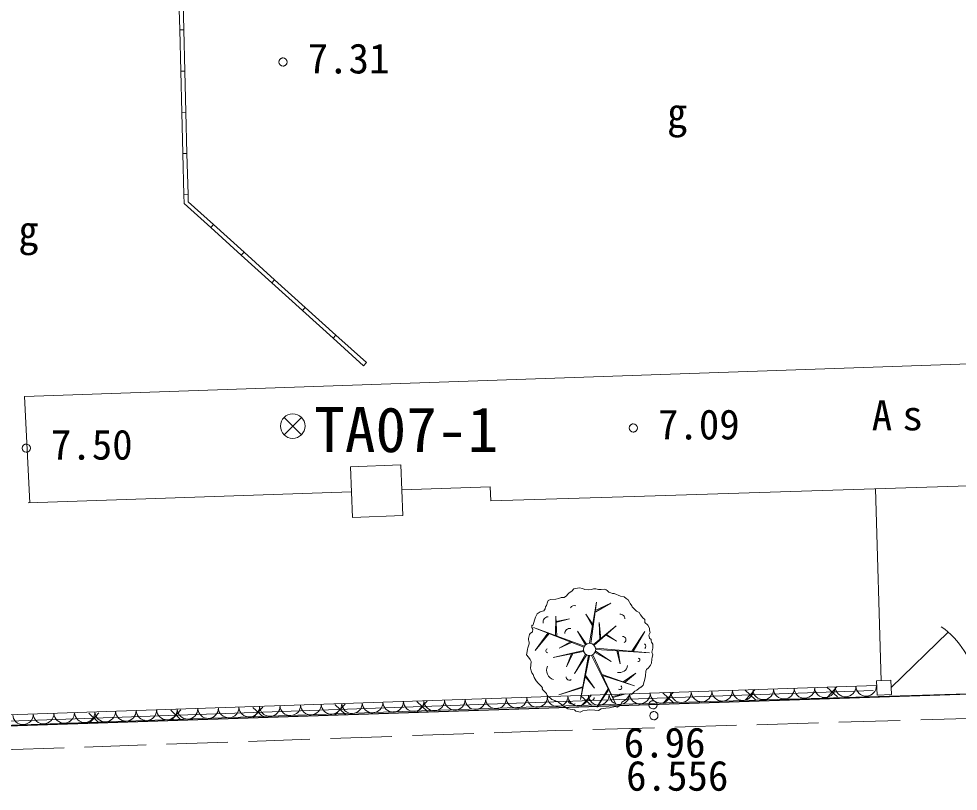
# Model space of a CAD drawing. Units: millimetres, scale not verified. Extents: x -205250 to 205250, y -143500 to 143500.
# Drawn here: x -107248 to -84334, y -19913 to -1061 of the extents above; entities that cross this region are included whole.
import ezdxf
from ezdxf.enums import TextEntityAlignment as Align

# ---------------------------------------------------------------- set-up
doc = ezdxf.new("R2010")
doc.units = ezdxf.units.MM
doc.header["$LTSCALE"] = 500
doc.linetypes.add('DOTTED', pattern=[1.75, 0.25, -1.5])
doc.linetypes.add('USER1', pattern=[4, 3, -1])
for name, color, linetype, lineweight in [('0-1_現況図面', 7, 'Continuous', 13), ('0-2_単点（標高）', 7, 'DOTTED', 18), ('0-3_トラバー基準点・ＫＢＭ', 7, 'Continuous', 13), ('0-5_用地区域', 7, 'Continuous', 25)]:
    doc.layers.add(name, color=color, linetype=linetype, lineweight=lineweight)
doc.styles.add('ＭＳ ゴシック', font='')
doc.styles.get('ＭＳ ゴシック').set_extended_font_data('MS Gothic')

msp = doc.modelspace()

# ---------------------------------------------------------------- linework, layer by layer
at = {"layer": '0-1_現況図面'}
for p, q in [((-107110, -10278), (-51370, -8345)), ((-107110, -10278), (-106980.9, -12875.1)), ((-92236, -12723), (-74641, -12153.8)), ((-97908.8, -12560.5), (-95748.3, -12485.6)), ((-95738, -12828), (-95748.3, -12485.6)), ((-86217.2, -17216.9), (-86355.7, -12532.9)), ((-107019.9, -12876.4), (-99132, -12602.9)), ((-95738, -12828), (-92236, -12723)), ((-84581.4, -16028), (-85972.9, -17381.6)), ((-86329.8, -17334.2), (-116424.3, -18349.1)), ((-87276.1, -17611), (-87534.8, -17370)), ((-87534.8, -17370), (-87276.1, -17611)), ((-87526, -17619.8), (-87285, -17361.1)), ((-87285, -17361.1), (-87526, -17619.8)), ((-86331.1, -17222.4), (-85981.5, -17205.3)), ((-86314, -17572), (-86331.1, -17222.4)), ((-85964.4, -17554.9), (-85981.5, -17205.3)), ((-93278.9, -17823.8), (-93537.6, -17582.8)), ((-93537.6, -17582.8), (-93278.9, -17823.8)), ((-93528.8, -17832.6), (-93287.8, -17573.9)), ((-93287.8, -17573.9), (-93528.8, -17832.6)), ((-91278, -17752.8), (-91536.7, -17511.8)), ((-91536.7, -17511.8), (-91278, -17752.8)), ((-91527.8, -17761.7), (-91286.8, -17503)), ((-91286.8, -17503), (-91527.8, -17761.7)), ((-89277, -17681.9), (-89535.8, -17440.9)), ((-89535.8, -17440.9), (-89277, -17681.9)), ((-89526.9, -17690.8), (-89285.9, -17432)), ((-89285.9, -17432), (-89526.9, -17690.8)), ((-86314, -17572), (-85962, -17554.8)), ((-101282.6, -18107.5), (-101541.4, -17866.5)), ((-101541.4, -17866.5), (-101282.6, -18107.5)), ((-101532.5, -18116.4), (-101291.5, -17857.6)), ((-101291.5, -17857.6), (-101532.5, -18116.4)), ((-99281.7, -18036.6), (-99540.4, -17795.6)), ((-99540.4, -17795.6), (-99281.7, -18036.6)), ((-99531.6, -18045.4), (-99290.6, -17786.7)), ((-99290.6, -17786.7), (-99531.6, -18045.4)), ((-97280.8, -17965.6), (-97539.5, -17724.6)), ((-97539.5, -17724.6), (-97280.8, -17965.6)), ((-97530.6, -17974.5), (-97289.6, -17715.8)), ((-97289.6, -17715.8), (-97530.6, -17974.5)), ((-105284.5, -18249.4), (-105543.2, -18008.4)), ((-105543.2, -18008.4), (-105284.5, -18249.4)), ((-105534.4, -18258.2), (-105293.4, -17999.5)), ((-105293.4, -17999.5), (-105534.4, -18258.2)), ((-103283.6, -18178.4), (-103542.3, -17937.4)), ((-103542.3, -17937.4), (-103283.6, -18178.4)), ((-103533.4, -18187.3), (-103292.4, -17928.6)), ((-103292.4, -17928.6), (-103533.4, -18187.3))]:
    msp.add_line(p, q, dxfattribs=at)
for points in [[(-103349.2, -329.8), (-103323.3, -1334.7), (-103223.3, -1332.1), (-103249.2, -327.2)], [(-103323.3, -1334.7), (-103297.4, -2339.6), (-103197.4, -2337), (-103223.3, -1332.1)], [(-103297.4, -2339.6), (-103271.5, -3344.5), (-103171.5, -3341.9), (-103197.4, -2337)], [(-103271.5, -3344.5), (-103245.5, -4349.4), (-103145.6, -4346.8), (-103171.5, -3341.9)], [(-103245.5, -4349.4), (-103219.6, -5354.3), (-103119.7, -5351.7), (-103145.6, -4346.8)], [(-103219.6, -5354.3), (-103214, -5573), (-102566.9, -6157.9), (-102499.8, -6083.7), (-103115.1, -5527.6), (-103119.7, -5351.7)], [(-102566.9, -6157.9), (-101821.1, -6831.9), (-101754.1, -6757.7), (-102499.8, -6083.7)], [(-101821.1, -6831.9), (-101075.3, -7505.9), (-101008.3, -7431.7), (-101754.1, -6757.7)], [(-101075.3, -7505.9), (-100329.6, -8179.9), (-100262.5, -8105.8), (-101008.3, -7431.7)], [(-100329.6, -8179.9), (-99583.8, -8854), (-99516.7, -8779.8), (-100262.5, -8105.8)], [(-99583.8, -8854), (-98838, -9528), (-98770.9, -9453.8), (-99516.7, -8779.8)], [(-97933, -11944), (-99156, -11992), (-99107.2, -13234.5), (-97884.2, -13186.5)]]:
    msp.add_lwpolyline(points, close=True, dxfattribs=at)
for points in [[(-94711.2, -15870.1), (-94648.2, -15665.5), (-94602.4, -15583.7), (-94530.6, -15533.4), (-94441.6, -15513.1), (-94409.9, -15460.3), (-94402.2, -15416.7), (-94372.7, -15377), (-94350.2, -15300.1), (-94333.8, -15258), (-94280.5, -15235.9), (-94148, -15223.3), (-94078, -15208.7), (-94019.5, -15183), (-93943.2, -15183), (-93891.9, -15147), (-93852.9, -15104.5), (-93825, -15073.4), (-93754.8, -15031.9), (-93713.5, -14976.2), (-93574.3, -14951.3), (-93501, -14968.7), (-93441.5, -14988.1), (-93344.9, -15000.7), (-93274.9, -14986), (-93228.2, -14976.3), (-93173.6, -14972.4), (-93109, -14988.2), (-93041.3, -14986.7), (-92973.6, -14985.1), (-92921.3, -14994.3), (-92893.9, -15017.1), (-92854.9, -15050.9), (-92804.1, -15068.9), (-92767.2, -15088.8), (-92722.1, -15087.8), (-92571.3, -15150.3), (-92484.1, -15165.6), (-92433.6, -15210.5), (-92385.1, -15241.5)], [(-93327, -16292.9), (-93156.8, -15299.7), (-93296.9, -16307.6)], [(-93185.5, -15505.7), (-92810.6, -15323.3), (-93174.9, -15534.8)], [(-92385.1, -15241.5), (-92354.3, -15296.3), (-92338.7, -15335), (-92294.8, -15392.2), (-92289.2, -15411.1), (-92181.7, -15515.4), (-92116.6, -15553.9), (-92085, -15604.4), (-92026, -15677.7), (-91974.7, -15718.1), (-91979.8, -15798.1), (-91901.1, -15861.4), (-91863.9, -15930.9), (-91867.9, -15979.6), (-91851, -16036.5), (-91877.1, -16108.3), (-91873.8, -16140.3), (-91861.7, -16173.9), (-91823.5, -16212.1), (-91820.1, -16244.2), (-91812.4, -16277), (-91780.9, -16327.5), (-91783.9, -16421.3), (-91805.1, -16516.4), (-91785.4, -16582.8), (-91795.3, -16639.5), (-91803.8, -16687.4), (-91812.7, -16789.2), (-91839.4, -16838.4), (-91890.9, -16901.3), (-91938.5, -16942.3), (-91954.1, -16980), (-91961.8, -17100), (-91979.9, -17177.7), (-91990.7, -17238.7), (-92019.1, -17323.6), (-92063.9, -17374.1), (-92082.2, -17375.4), (-92176, -17448.8), (-92220.5, -17472.4)], [(-94156.9, -16114.2), (-94147.1, -15644), (-94124.3, -16124.6)], [(-94141.3, -15767.2), (-93816.3, -15702.2), (-94125, -15783.4)], [(-93250.1, -15843.9), (-93414.5, -15595.4), (-93265.6, -15864.6)], [(-93073.4, -16205.3), (-93090.3, -15797.3), (-93052.2, -16191.8)], [(-94580.6, -17272.7), (-94628.8, -17214.8), (-94673.2, -17135.1), (-94701.7, -17067.1), (-94734, -17021), (-94752.5, -16972.8), (-94768.7, -16911.6), (-94754.8, -16833.1), (-94748.2, -16744.4), (-94776.2, -16699), (-94819.3, -16637.5), (-94863.2, -16580.4), (-94849.3, -16501.9), (-94840.1, -16449.6), (-94833.2, -16410.4), (-94816.1, -16364), (-94802.5, -16312.4), (-94796.4, -16277.6), (-94805.6, -16253.5), (-94816.9, -16215.5), (-94816.7, -16188.6), (-94800.8, -16124), (-94793.9, -16084.8), (-94777, -16065.3), (-94715.5, -16022.2), (-94713.5, -15959.6), (-94732.7, -15915.8), (-94732.2, -15861.9), (-94711.2, -15870.1)], [(-93463.1, -16394.8), (-94690.5, -15917.5), (-93452.5, -16374)], [(-93428, -16343.7), (-93617.9, -16008.1), (-93405.9, -16316.4)], [(-93230.7, -16335.3), (-92674.2, -15875.2), (-93210.2, -16346.2)], [(-92291.8, -16496.2), (-91979.5, -16016.2), (-92261.5, -16503.8)], [(-47501.2, -16265.4), (-79768.5, -17408.3), (-94169.4, -17834.3), (-116945, -18631.9), (-117613.5, -19126), (-118167.4, -19140.2), (-118202.5, -19126.7), (-119821, -17579)], [(-94341.5, -16053.2), (-94649.4, -16480.6), (-94315.1, -16067.6)], [(-93790.6, -16267.4), (-94068.7, -16419.3), (-93769.4, -16285.1)], [(-92916.5, -16088.2), (-92670.8, -16254.2), (-92929.7, -16105.9)], [(-93472.6, -16476.3), (-94212.2, -16651), (-93485.5, -16503.3)], [(-93179.6, -16490.9), (-92799.3, -16745.5), (-93186.1, -16527.9)], [(-93167.8, -16423.7), (-91864.7, -16531.6), (-93163.5, -16452.5)], [(-92659.5, -16483.2), (-92581.2, -16807.3), (-92629.1, -16495.2)], [(-93769.2, -16561), (-93892, -16875.6), (-93744, -16565.2)], [(-93397.7, -16588.8), (-93692.3, -17041.5), (-93421.7, -16565.9)], [(-93352.8, -16599.6), (-93546.8, -17674.5), (-93326, -16606.1)], [(-93241.3, -16602.3), (-92683.1, -17784.4), (-93278.3, -16600.5)], [(-93431.2, -17114.9), (-93203.1, -17393.9), (-93417.5, -17099.2)], [(-93011.4, -17089.2), (-92231.3, -17340.7), (-93014.8, -17067.3)], [(-92509.8, -17243.5), (-92200.5, -17033.1), (-92458.2, -17249.4)], [(-92220.5, -17472.4), (-92295.4, -17540.1), (-92364.1, -17572.9), (-92435.6, -17672.7), (-92541.7, -17739.4), (-92572.1, -17810.4), (-92653.4, -17863.5), (-92704.2, -17845.6), (-92839.8, -17875.7), (-92927.2, -17887.2), (-93041.5, -17898.6), (-93107.4, -17940.9), (-93200.5, -17933.5), (-93321.2, -17930.2), (-93385.3, -17936.9), (-93486.6, -17950.6), (-93555.3, -17983.4), (-93658.3, -17956.3), (-93697.3, -17922.5), (-93855.8, -17903.6), (-93896.3, -17878.5), (-93960.7, -17835.7), (-93996, -17807), (-94056.1, -17765), (-94103, -17725.2), (-94137.9, -17719.1), (-94170.4, -17699.9), (-94247.4, -17677.4), (-94281.2, -17640), (-94332.5, -17599.5), (-94370, -17556.9), (-94378.4, -17528.5), (-94423.8, -17480), (-94466.4, -17441.1), (-94479.2, -17411.9), (-94475.4, -17390.1), (-94497, -17359.3), (-94546.7, -17310.1), (-94573.4, -17283), (-94580.6, -17272.7)], [(-93493.7, -17380.2), (-94073.8, -17563), (-93501.6, -17364.7)], [(-92869.5, -17413.8), (-93149.8, -17861.1), (-92868.5, -17457.5)], [(-116419, -18519), (-86405, -17455), (-116419, -18519)], [(-92770.7, -17599.1), (-92438, -17533.2), (-92758.1, -17626.4)]]:
    msp.add_lwpolyline(points, dxfattribs=at)
at = {"layer": '0-1_現況図面', "linetype": 'USER1'}
msp.add_lwpolyline([(-29454, -16243), (-79749, -18008), (-94150, -18434), (-116738, -19225)], dxfattribs=at)
at = {"layer": '0-1_現況図面'}
msp.add_circle((-93324.6, -16452.3), 150, dxfattribs=at)
for centre, radius, start, end in [((-93697.8, -15488.5), 105.5, 68.70824, 149.43731), ((-94331.5, -15780.8), 126.4, 93.68948, 193.21676), ((-92584.1, -15714.3), 122.4, 2.54698, 92.54698), ((-93803.2, -16069.7), 129.9, 81.24851, 177.15767), ((-85853, -17519.5), 1960, 7.89985, 55.66298), ((-92516.8, -16214.4), 78.5, 296.10117, 94.86186), ((-94343.1, -16485.8), 50.8, 113.24243, 266.10156), ((-92015.6, -16374.5), 62.5, 302.98084, 65.12799), ((-92136.9, -16709.7), 40.8, 247.48936, 92.54698), ((-94140.6, -16963.8), 233.5, 153.46009, 253.95638), ((-92596.6, -16817.4), 199.7, 256.32362, 351.89396), ((-93815.7, -17120.5), 81, 180.47301, 300.98324), ((-92587.7, -17385.3), 48.2, 225.78071, 64.70535), ((-88586.9, -17410.3), 250.9, 181.9315, 1.9315), ((-88085.4, -17393.4), 250.9, 181.9315, 1.9315), ((-87583.8, -17376.5), 250.9, 181.9315, 1.9315), ((-87082.2, -17359.6), 250.9, 181.9315, 1.9315), ((-86580.6, -17342.6), 250.9, 181.9315, 1.9315), ((-95609, -17647.1), 250.9, 181.9315, 1.9315), ((-95107.4, -17630.2), 250.9, 181.9315, 1.9315), ((-94605.8, -17613.3), 250.9, 181.9315, 1.9315), ((-94104.3, -17596.4), 250.9, 181.9315, 1.9315), ((-93602.7, -17579.4), 250.9, 181.9315, 1.9315), ((-93285.7, -17619.3), 75.6, 190.87685, 354.76802), ((-93101.1, -17562.5), 250.9, 181.9315, 1.9315), ((-92599.5, -17545.6), 250.9, 181.9315, 1.9315), ((-92098, -17528.7), 250.9, 181.9315, 1.9315), ((-91596.4, -17511.8), 250.9, 181.9315, 1.9315), ((-91094.8, -17494.9), 250.9, 181.9315, 1.9315), ((-90593.2, -17478), 250.9, 181.9315, 1.9315), ((-90091.7, -17461), 250.9, 181.9315, 1.9315), ((-89590.1, -17444.1), 250.9, 181.9315, 1.9315), ((-89088.5, -17427.2), 250.9, 181.9315, 1.9315), ((-102129.5, -17867), 250.9, 181.9315, 1.9315), ((-101627.9, -17850.1), 250.9, 181.9315, 1.9315), ((-101126.3, -17833.2), 250.9, 181.9315, 1.9315), ((-100624.7, -17816.3), 250.9, 181.9315, 1.9315), ((-100123.2, -17799.3), 250.9, 181.9315, 1.9315), ((-99621.6, -17782.4), 250.9, 181.9315, 1.9315), ((-99120, -17765.5), 250.9, 181.9315, 1.9315), ((-98618.4, -17748.6), 250.9, 181.9315, 1.9315), ((-98116.9, -17731.7), 250.9, 181.9315, 1.9315), ((-97615.3, -17714.8), 250.9, 181.9315, 1.9315), ((-97113.7, -17697.9), 250.9, 181.9315, 1.9315), ((-96612.1, -17680.9), 250.9, 181.9315, 1.9315), ((-96110.6, -17664), 250.9, 181.9315, 1.9315), ((-93731, -17663.8), 128.9, 200.43386, 295.41297), ((-107145.2, -18036.2), 250.9, 181.9315, 1.9315), ((-106643.6, -18019.2), 250.9, 181.9315, 1.9315), ((-106142.1, -18002.3), 250.9, 181.9315, 1.9315), ((-105640.5, -17985.4), 250.9, 181.9315, 1.9315), ((-105138.9, -17968.5), 250.9, 181.9315, 1.9315), ((-104637.3, -17951.6), 250.9, 181.9315, 1.9315), ((-104135.8, -17934.7), 250.9, 181.9315, 1.9315), ((-103634.2, -17917.8), 250.9, 181.9315, 1.9315), ((-103132.6, -17900.8), 250.9, 181.9315, 1.9315), ((-102631, -17883.9), 250.9, 181.9315, 1.9315)]:
    msp.add_arc(centre, radius, start, end, dxfattribs=at)
at = {"layer": '0-2_単点（標高）', "linetype": 'Continuous', "lineweight": 13}
for centre in [(-100802, -2116), (-92259, -11047), (-107066, -11541), (-91780, -17805), (-91757, -18070)]:
    msp.add_circle(centre, 100, dxfattribs=at)
at = {"layer": '0-2_単点（標高）'}
for centre, start, end in [((-100802, -2116), 90, 270), ((-100802, -2116), 270, 90), ((-92259, -11047), 90, 270), ((-92259, -11047), 270, 90), ((-107066, -11541), 90, 270), ((-107066, -11541), 270, 90), ((-91780, -17805), 90, 270), ((-91780, -17805), 270, 90), ((-91757, -18070), 90, 270), ((-91757, -18070), 270, 90)]:
    msp.add_arc(centre, 100, start, end, dxfattribs=at)
at = {"layer": '0-3_トラバー基準点・ＫＢＭ'}
for p, q in [((-100777.1, -11214.1), (-100352.9, -10789.9)), ((-100777.1, -10789.9), (-100352.9, -11214.1))]:
    msp.add_line(p, q, dxfattribs=at)
msp.add_circle((-100565, -11002), 300, dxfattribs=at)
at = {"layer": '0-5_用地区域', "color": 1}
msp.add_line((-118318.2, -18676), (69038, -12442), dxfattribs=at)

# ---------------------------------------------------------------- texts
at = {"layer": '0-2_単点（標高）', "style": 'ＭＳ ゴシック'}
for s, p in [('7.31', (-100201.5, -2616)), ('7.09', (-91658.5, -11547)), ('7.50', (-106465.5, -12041)), ('6.96', (-92492.7, -19309.9)), ('6.556', (-92434.3, -20120.8))]:
    msp.add_text(s, height=733.1, dxfattribs=at).set_placement(p, align=Align.BOTTOM_LEFT)
at = {"layer": '0-3_トラバー基準点・ＫＢＭ', "style": 'ＭＳ ゴシック'}
for s, height, p in [('g', 733.1, (-91437.2, -3943.2)), ('g', 733.1, (-107260.5, -6817.4)), ('TA07-1', 1100, (-100043.8, -11967.5))]:
    msp.add_text(s, height=height, dxfattribs=at).set_placement(p, align=Align.BOTTOM_LEFT)
at = {"layer": '0-3_トラバー基準点・ＫＢＭ', "insert": (-86443.7, -11118.2), "char_height": 733.1, "attachment_point": 7, "style": 'ＭＳ ゴシック'}
msp.add_mtext('\\T1.5;As', dxfattribs=at)

doc.saveas('drawing.dxf')
